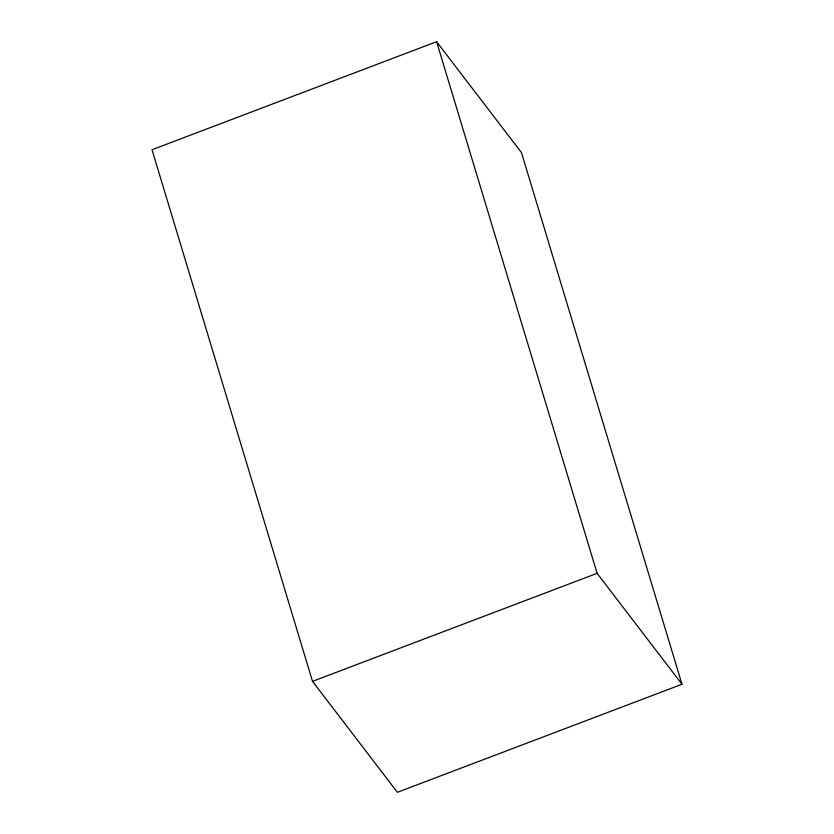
<?xml version="1.0" encoding="UTF-8"?>
<svg xmlns="http://www.w3.org/2000/svg" width="834" height="834" viewBox="0 0 834 834"><rect width="100%" height="100%" fill="white"/><g stroke="black" fill="none" stroke-linecap="round" stroke-linejoin="round"><path stroke-width="1.25" d="M436.609 41.7L152.017 149.745L312.521 681.357L397.391 792.3L681.983 684.255L521.479 152.643L436.609 41.7L597.113 573.323L681.983 684.255M312.521 681.357L597.113 573.323"/></g></svg>
